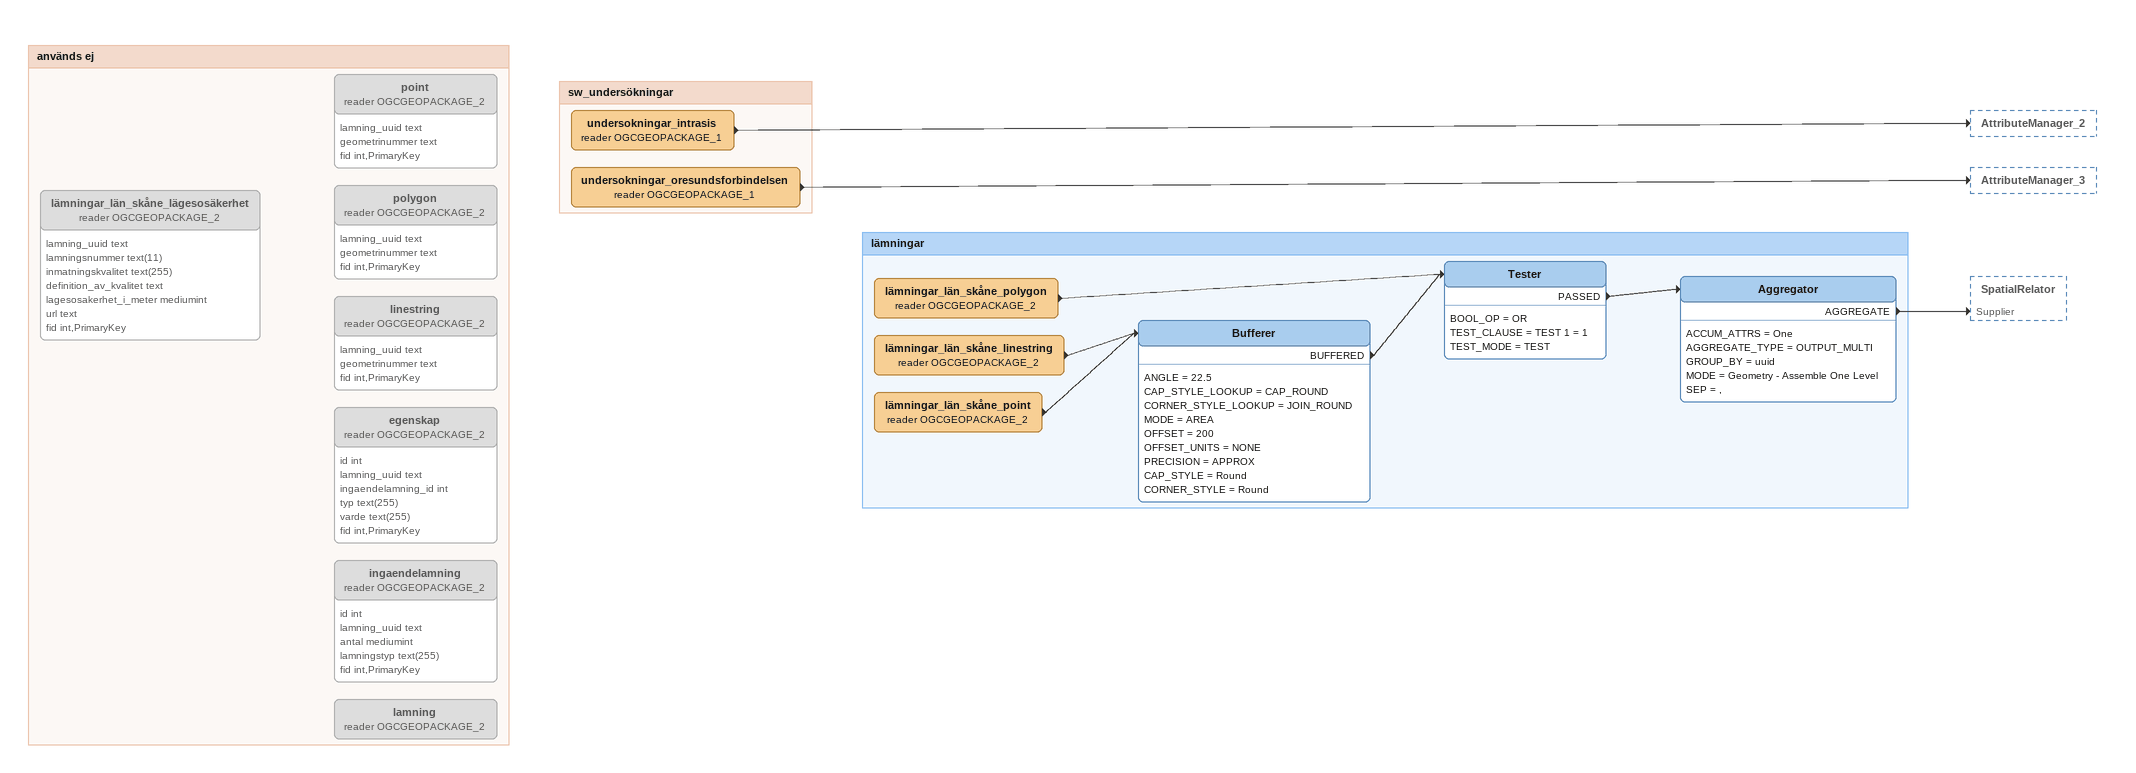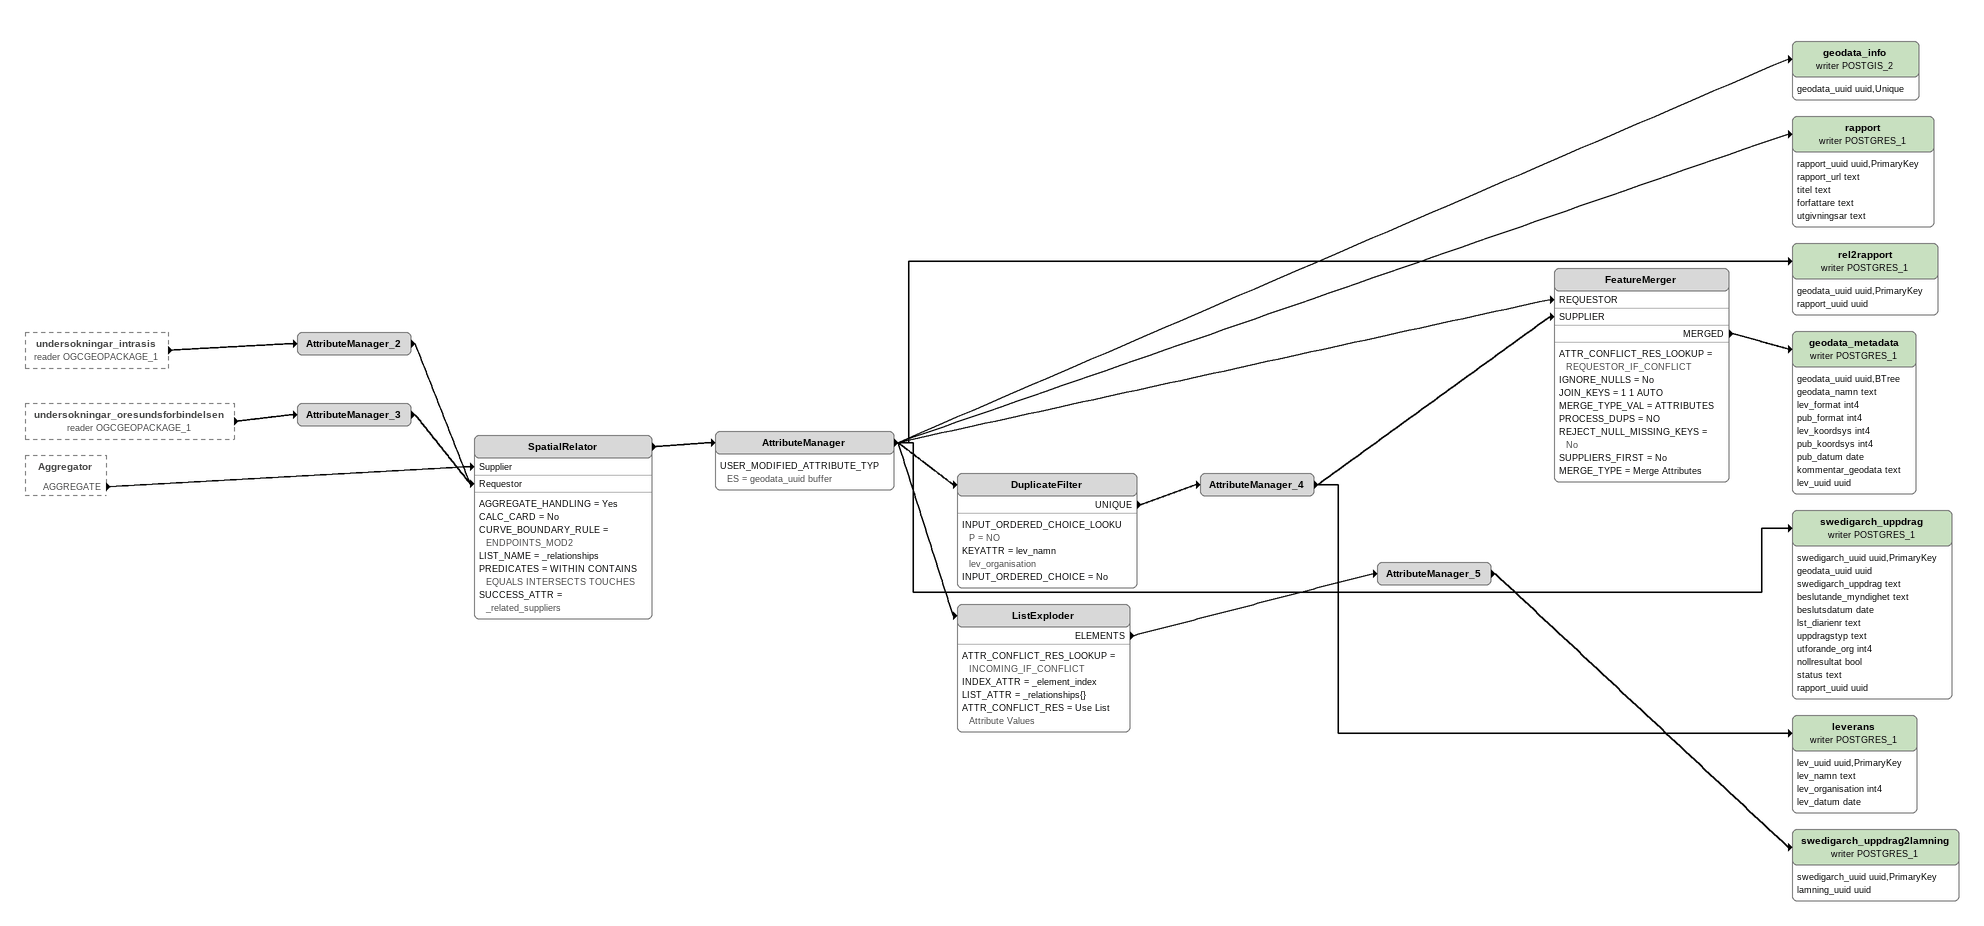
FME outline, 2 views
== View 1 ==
Bookmark: används ej
lämningar_län_skåne_lägesosäkerhet (reader OGCGEOPACKAGE_2) [off]
    attributes: lamning_uuid text, lamningsnummer text(11), inmatningskvalitet text(255), definition_av_kvalitet text, lagesosakerhet_i_meter mediumint, url text, fid int,PrimaryKey
point (reader OGCGEOPACKAGE_2) [off]
    attributes: lamning_uuid text, geometrinummer text, fid int,PrimaryKey
polygon (reader OGCGEOPACKAGE_2) [off]
    attributes: lamning_uuid text, geometrinummer text, fid int,PrimaryKey
linestring (reader OGCGEOPACKAGE_2) [off]
    attributes: lamning_uuid text, geometrinummer text, fid int,PrimaryKey
egenskap (reader OGCGEOPACKAGE_2) [off]
    attributes: id int, lamning_uuid text, ingaendelamning_id int, typ text(255), varde text(255), fid int,PrimaryKey
ingaendelamning (reader OGCGEOPACKAGE_2) [off]
    attributes: id int, lamning_uuid text, antal mediumint, lamningstyp text(255), fid int,PrimaryKey
lamning (reader OGCGEOPACKAGE_2) [off]

Bookmark: sw_undersökningar
undersokningar_oresundsforbindelsen (reader OGCGEOPACKAGE_1)
    -> AttributeManager_3
undersokningar_intrasis (reader OGCGEOPACKAGE_1)
    -> AttributeManager_2

Bookmark: lämningar
lämningar_län_skåne_polygon (reader OGCGEOPACKAGE_2)
    -> Tester
lämningar_län_skåne_linestring (reader OGCGEOPACKAGE_2)
    -> Bufferer
lämningar_län_skåne_point (reader OGCGEOPACKAGE_2)
    -> Bufferer
Bufferer
    ANGLE = 22.5
    CAP_STYLE_LOOKUP = CAP_ROUND
    CORNER_STYLE_LOOKUP = JOIN_ROUND
    MODE = AREA
    OFFSET = 200
    OFFSET_UNITS = NONE
    PRECISION = APPROX
    CAP_STYLE = Round
    CORNER_STYLE = Round
    BUFFERED -> Tester
Tester
    BOOL_OP = OR
    TEST_CLAUSE = TEST 1 = 1
    TEST_MODE = TEST
    PASSED -> Aggregator
Aggregator
    ACCUM_ATTRS = One
    AGGREGATE_TYPE = OUTPUT_MULTI
    GROUP_BY = uuid
    MODE = Geometry - Assemble One Level
    SEP = ,
    AGGREGATE -> SpatialRelator [Supplier]

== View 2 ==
undersokningar_intrasis (reader OGCGEOPACKAGE_1) [outside]
    -> AttributeManager_2
undersokningar_oresundsforbindelsen (reader OGCGEOPACKAGE_1) [outside]
    -> AttributeManager_3
Aggregator [outside]
    AGGREGATE -> SpatialRelator [Supplier]
AttributeManager_3
    -> SpatialRelator [Requestor]
AttributeManager_2
    -> SpatialRelator [Requestor]
SpatialRelator
    AGGREGATE_HANDLING = Yes
    CALC_CARD = No
    CURVE_BOUNDARY_RULE = ENDPOINTS_MOD2
    LIST_NAME = _relationships
    PREDICATES = WITHIN CONTAINS EQUALS INTERSECTS TOUCHES
    SUCCESS_ATTR = _related_suppliers
    -> AttributeManager
AttributeManager
    USER_MODIFIED_ATTRIBUTE_TYPES = geodata_uuid buffer
    -> geodata_info (writer POSTGIS_2)
    -> ListExploder
    -> FeatureMerger [REQUESTOR]
    -> rapport (writer POSTGRES_1)
    -> rel2rapport (writer POSTGRES_1)
    -> DuplicateFilter
    -> swedigarch_uppdrag (writer POSTGRES_1)
geodata_info (writer POSTGIS_2)
    attributes: geodata_uuid uuid,Unique
rapport (writer POSTGRES_1)
    attributes: rapport_uuid uuid,PrimaryKey, rapport_url text, titel text, forfattare text, utgivningsar text
rel2rapport (writer POSTGRES_1)
    attributes: geodata_uuid uuid,PrimaryKey, rapport_uuid uuid
swedigarch_uppdrag (writer POSTGRES_1)
    attributes: swedigarch_uuid uuid,PrimaryKey, geodata_uuid uuid, swedigarch_uppdrag text, beslutande_myndighet text, beslutsdatum date, lst_diarienr text, uppdragstyp text, utforande_org int4, nollresultat bool, status text, rapport_uuid uuid
DuplicateFilter
    INPUT_ORDERED_CHOICE_LOOKUP = NO
    KEYATTR = lev_namn lev_organisation
    INPUT_ORDERED_CHOICE = No
    UNIQUE -> AttributeManager_4
AttributeManager_4
    -> leverans (writer POSTGRES_1)
    -> FeatureMerger [SUPPLIER]
FeatureMerger
    ATTR_CONFLICT_RES_LOOKUP = REQUESTOR_IF_CONFLICT
    IGNORE_NULLS = No
    JOIN_KEYS = 1 1 AUTO
    MERGE_TYPE_VAL = ATTRIBUTES
    PROCESS_DUPS = NO
    REJECT_NULL_MISSING_KEYS = No
    SUPPLIERS_FIRST = No
    MERGE_TYPE = Merge Attributes
    MERGED -> geodata_metadata (writer POSTGRES_1)
geodata_metadata (writer POSTGRES_1)
    attributes: geodata_uuid uuid,BTree, geodata_namn text, lev_format int4, pub_format int4, lev_koordsys int4, pub_koordsys int4, pub_datum date, kommentar_geodata text, lev_uuid uuid
leverans (writer POSTGRES_1)
    attributes: lev_uuid uuid,PrimaryKey, lev_namn text, lev_organisation int4, lev_datum date
ListExploder
    ATTR_CONFLICT_RES_LOOKUP = INCOMING_IF_CONFLICT
    INDEX_ATTR = _element_index
    LIST_ATTR = _relationships{}
    ATTR_CONFLICT_RES = Use List Attribute Values
    ELEMENTS -> AttributeManager_5
AttributeManager_5
    -> swedigarch_uppdrag2lamning (writer POSTGRES_1)
swedigarch_uppdrag2lamning (writer POSTGRES_1)
    attributes: swedigarch_uuid uuid,PrimaryKey, lamning_uuid uuid
